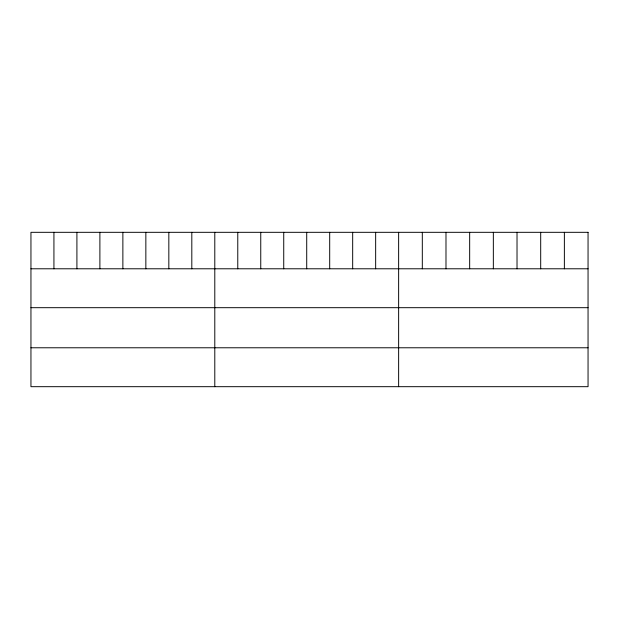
<?xml version="1.0" encoding="UTF-8"?>
<svg xmlns="http://www.w3.org/2000/svg" width="619" height="619" viewBox="0 0 619 619"><rect width="100%" height="100%" fill="white"/><g stroke="black" fill="none" stroke-linecap="round" stroke-linejoin="round"><path stroke-width="0.93" d="M30.95 268.785L588.05 268.785M30.95 307.689L588.05 307.689M30.95 347.777L588.05 347.777M564.373 232.318L564.373 268.785M540.697 232.318L540.697 268.785M517.02 232.318L517.02 268.785M493.343 232.318L493.343 268.785M469.666 232.318L469.666 268.785M445.99 232.318L445.99 268.785M422.313 232.318L422.313 268.785M398.636 232.318L398.636 386.682M375.656 232.318L375.656 268.785M352.675 232.318L352.675 268.785M329.695 232.318L329.695 268.785M306.714 232.318L306.714 268.785M283.734 232.318L283.734 268.785M260.754 232.318L260.754 268.785M237.773 232.318L237.773 268.785M214.793 232.318L214.793 386.682M191.813 232.318L191.813 268.785M168.832 232.318L168.832 268.785M145.852 232.318L145.852 268.785M122.872 232.318L122.872 268.785M99.891 232.318L99.891 268.785M76.911 232.318L76.911 268.785M53.93 232.318L53.93 268.785M588.05 232.318L30.95 232.318L30.95 386.682L588.05 386.682L588.05 232.318"/></g></svg>
